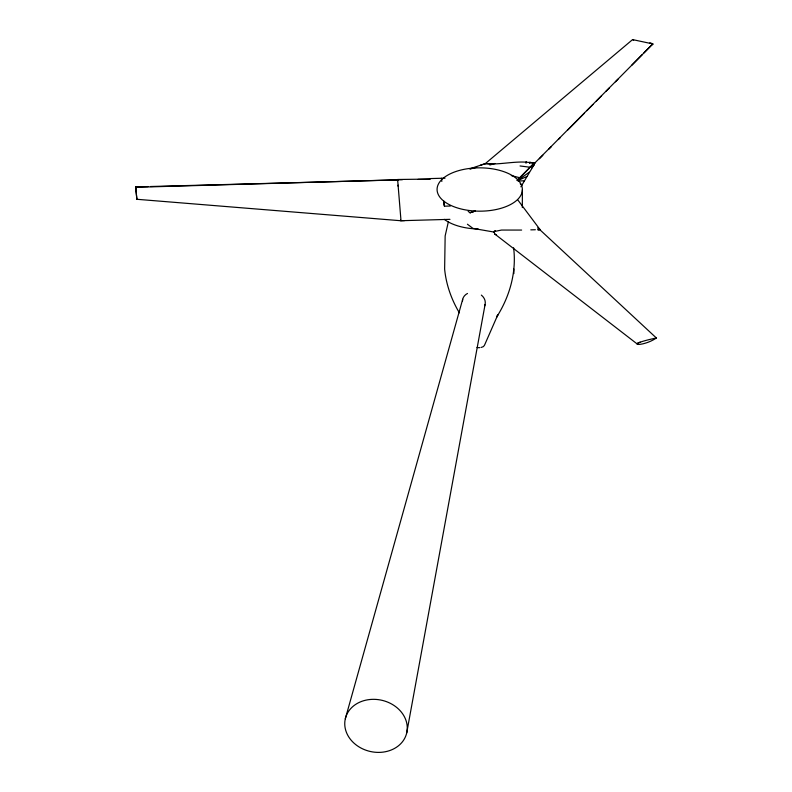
<?xml version="1.0" encoding="UTF-8"?>
<svg xmlns="http://www.w3.org/2000/svg" width="792" height="792" viewBox="0 0 792 792"><rect width="100%" height="100%" fill="white"/><g stroke="black" fill="none" stroke-linecap="round" stroke-linejoin="round"><path stroke-width="1.19" d="M522.334 207.554L522.373 189.733A42.639 21.661 0.1 0 0 458.647 170.646A42.639 21.661 0.1 0 0 458.192 208.177A42.639 21.661 0.1 0 0 522.373 189.733M402.395 179.725L397.604 179.824L397.693 180.566L397.604 179.487L429.997 179.081M470.359 168.647L485.07 163.706C500.692 165.389 519.869 159.36 534.283 163.538L652.865 43.926L632.58 39.6L485.248 163.667L480.279 165.32M526.175 162.815L526.225 161.994L525.68 162.637M526.116 162.796L526.225 161.994L525.898 162.716M449.975 219.344L400.613 220.72L136.887 199.287L135.63 187.298L397.604 179.824M495.218 231.333L501.524 230.056L521.631 230.066M406.702 732.956A31.502 26.245 13 0 0 365.765 700.178A31.502 26.245 13 0 0 355.549 744.47A31.502 26.245 13 0 0 406.702 732.956L485.09 304.484M653.063 44.174L651.697 45.065M513.612 247.797C516.681 272.121 509.711 296.584 496.633 317.077L497.881 314.662L484.486 345.253L483.427 346.579L481.19 347.45M345.312 718.78L462.686 299.307M448.421 221.522L445.153 235.927L444.629 269.042C446.064 284.338 451.44 299.594 459.37 312.83M517.701 180.18L534.253 162.994L532.897 162.647L534.253 162.994L534.253 164.469L520.879 186.823M529.591 163.033L529.898 162.271L531.848 162.677M493.901 232.036L472.963 228.403L467.419 224.215M397.643 179.933L150.46 186.516M531.769 167.914L534.263 164.191M534.253 164.469L533.412 165.568L533.551 164.251L534.253 164.469L533.679 163.063M532.462 165.766L535.055 163.142M539.372 158.766L542.827 155.272M548.876 149.153L551.47 146.52M558.38 139.531L560.112 137.778M567.884 129.908L584.298 113.286M586.892 110.662L592.941 104.544M596.396 101.039L601.583 95.792M605.9 91.417L609.355 87.922M615.404 81.804L617.998 79.18M631.818 65.182L642.193 54.688M643.916 52.935L650.826 45.936M516.879 180.457L534.253 162.994M656.37 337.986C621.294 345.312 642.193 347.757 656.37 337.986L537.817 227.819L539.966 229.482L539.144 229.551M517.829 180.358L529.294 172.21M637.223 343.995L494.772 234.016L493.99 231.492L495.257 231.066L493.951 231.927M517.978 180.536L526.819 176.507M637.6 343.164L640.164 342.144M400.99 220.582L397.683 180.259M475.398 210.949L469.963 212.751L468.161 211.345M493.99 231.492L495.257 231.066M538.243 230.086L539.986 229.512L517.978 200.158M489.842 165.013L495.04 163.489M469.913 169.102L476.685 167.29M537.679 229.63L539.986 229.512M517.948 181.012L524.344 180.804M429.937 178.586L445.015 178.17M450.371 206.019L444.49 206.187L443.906 201.287L444.46 206.197L443.975 201.356M136.887 199.287L135.66 186.833L147.985 186.575M404.573 220.612L400.643 220.711L400.554 219.978M417.998 179.388L429.997 179.131M530.798 229.858L535.362 229.749M487.704 163.657L492.188 163.578M485.229 163.677L486.139 163.667M520.057 165.964L530.026 167.241M511.305 175.596L519.621 177.705M649.846 42.827L652.578 43.689M632.58 39.6L633.679 40.125M494.772 234.016L496.485 234.996M135.64 186.813L135.828 188.219M520.205 183.744L521.869 185.1M441.481 178.269L441.827 181.427M529.898 162.271L529.927 163.142M398.089 185.14L398.128 186.219M513.83 268.973L513.879 273.596M478.2 228.987A42.639 21.661 0.1 0 1 444.312 219.364M481.358 295.109A11.494 9.573 13 0 1 484.546 306.068M462.488 300.97A11.494 9.573 13 0 1 467.488 293.466M479.813 347.638A5.455 2.772 0.1 0 1 477.012 347.46M475.418 210.91L469.983 212.771L475.408 210.9"/></g></svg>
